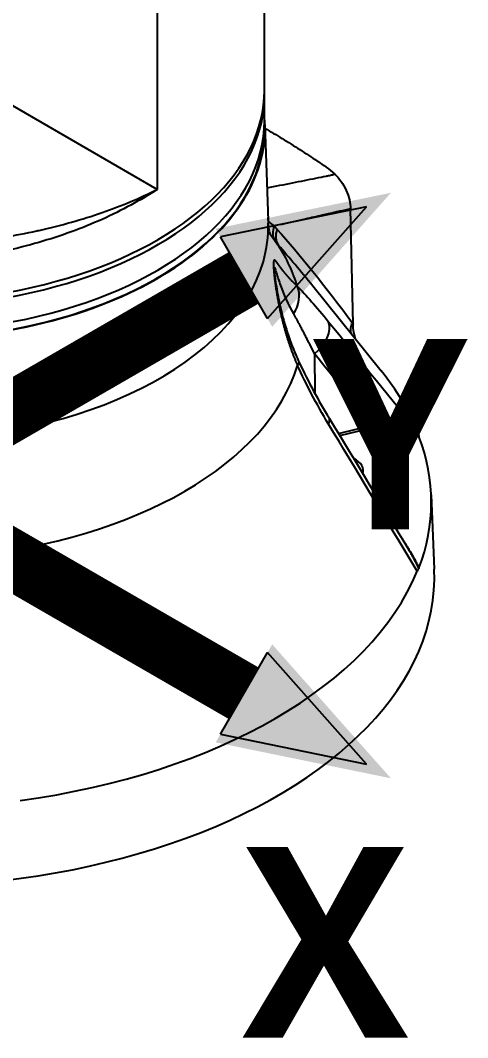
# Model space of a CAD drawing. Header units: millimetres. Extents: x 0 to 4378, y 0 to 2376.
# Drawn here: x 2728.4 to 2800.5, y 1009.6 to 1173.6 of the extents above; entities that cross this region are included whole.
import ezdxf

# ---------------------------------------------------------------- set-up
doc = ezdxf.new("R2010")
doc.units = ezdxf.units.MM
doc.header["$LTSCALE"] = 0.2
doc.layers.add('01_Object Line', color=4, linetype='Continuous')
doc.layers.add('07_Special Line2', color=76, linetype='Continuous')
doc.layers.add('14_Mark', color=7, linetype='Continuous', true_color=0xe03c31)
doc.styles.add('Rainbow-5.0 Style', font='malgunsl.ttf')

# ---------------------------------------------------------------- blocks, each defined once
blk = doc.blocks.new('A$C990c551b_1')
for p, q in [((41.71930008755044, 163.9650476087263), (41.71930008755044, 112.3624636942914)), ((58.99999999760985, 128.284147022634), (58.99999999760985, 163.2701243309712)), ((41.71930008687741, 112.3624636932727), (-2.969848483920941, 138.1637556504793)), ((58.99999999761167, 123.3851675370679), (58.99999999761167, 127.4676504417075)), ((58.99999999761167, 123.3851675370679), (58.99999999761167, 122.1604226656746)), ((59.08152003171563, 122.7921335498904), (59.5781930036992, 107.3081545769091)), ((68.92794754395891, 108.3145250352682), (68.92794754395891, 108.3145839237513)), ((69.28150093455224, 108.3952659371062), (69.28150093455224, 108.3953246554229)), ((71.33211059999667, 108.8676945939878), (71.33211059999667, 108.8676368354027)), ((71.40533390469682, 108.8846961279996), (71.40533390469682, 108.884638386633)), ((73.3187667793436, 90.67373655962001), (72.88828393985386, 109.2296516662645)), ((59.56093597448216, 107.8461493795367), (59.59169331633802, 106.8872769193331)), ((66.84048245095619, 107.8418147587618), (66.84031261529708, 107.8417167040971)), ((68.11477474552521, 108.1295681747724), (68.11477474552521, 108.1296274497727)), ((66.700561183221, 96.92188983690721), (66.700561183221, 96.91272110625869)), ((66.80395053378015, 96.78484914618457), (77.85347397820988, 83.10836418560939)), ((73.16780081008619, 90.86783025234035), (73.27887333335275, 90.71861576351148)), ((73.33475470541634, 89.9845723340768), (73.3187667793436, 90.67373655962001)), ((67.05978453600255, 85.86284775418608), (67.1368478305294, 79.47637642252812)), ((67.15049613852352, 78.34529932199075), (67.15050255187452, 78.34476782799902)), ((70.9233974415929, 73.02883422606101), (76.426252343741, 74.34384642216901)), ((71.14948474939774, 72.6559783711964), (76.54101840602743, 73.94534375979129)), ((85.8908081350346, 63.12358029894676), (86.40380490755615, 51.13265336317272))]:
    blk.add_line(p, q)
for centre, major_axis, ratio, start_param, end_param in [((-2.390152076259255e-09, 128.284147022634), (59.00000000000002, 4.421463195569687e-14), 0.5773502691896266, 4.101409425193822, 6.283185307179586), ((-2.387423592153937e-09, 127.4676504417075), (59, 4.129509234562789e-14), 0.5773502691896264, 4.084224324664948, 6.295170454809195), ((-2.387423592153937e-09, 123.3851675370679), (59, 6.632194793354529e-14), 0.5773502691896263, 3.998893437925773, 6.283185307179583), ((-2.387423592153937e-09, 123.3851675370679), (59, 3.316097396677264e-14), 0.5773502691896263, 3.998893437925778, 6.283185307179585), ((-2.384695108048618e-09, 122.1604226656709), (59.09165072549224, 1.249000902703301e-15), 0.5773502691896264, 4.745744571991546, 6.338887980494307), ((-2.387423592153937e-09, 122.1604226656746), (59, 6.632194793354529e-14), 0.5773502691896263, 3.973424453184697, 6.283185307179583), ((-75.63831595676857, 228.2460629150373), (164.5503253475373, -100.6016185072864), 0.3513291671137301, 5.967917809769228, 5.973856203874179), ((-2.384695108048618e-09, 113.1793488373805), (37.71289025079472, -1.873501354054952e-15), 0.5773502691896264, 6.153864689500096, 6.153883755703585), ((-2.384695108048618e-09, 113.5872085659321), (38.23469994447731, -6.245004513516505e-16), 0.5773502691896264, 6.146290285843421, 6.146308970769912), ((-2.384695108048618e-09, 97.25727694737725), (41.00000000000003, -3.747002708109904e-15), 0.5773502691896263, 0.54170902901246, 0.5417161633592267), ((-2.384695108048618e-09, 106.2501111650199), (59.60191148938173, -1.186550857568136e-14), 0.5773502691896262, 6.121673732729515, 6.301702608108857), ((64.75601753495903, 108.5162905145335), (-0.6250000000000759, 1.082531754730505), 0.577350269189711, 2.555310662256655, 2.555434322968887), ((64.93279423025524, 108.6183525871493), (-0.6250000000000802, 1.082531754730504), 0.5773502691897099, 2.712241487906534, 2.712438817568266), ((64.93279423025524, 108.6183525871493), (0.6250000000001407, -1.082531754730469), 0.5773502691897112, 0.07044316755991886, 0.07063994093674175), ((65.07421558649185, 108.7000022452412), (-1.15000000000038, 1.991858428703992), 0.577350269189712, 3.952993627391289, 3.953024977595631), ((63.19903909949062, 105.6702705111202), (-2.368057520806565, -1.841820723673035), 0.8707625815949879, 5.263420157259634, 6.210688190394038), ((63.67077750437784, 105.1066824793888), (-2.228162937676327, -2.008803107117672), 0.8804475843306652, 5.199810599058374, 6.167757210468062), ((82.56830777377036, 136.9198291132561), (-18.18327219671777, -36.02230437940558), 0.4974367003087719, 6.048828480892969, 6.087912006302894), ((-9.949872037395835e-10, 90.34651612406742), (65.2556036758463, -2.882082072996894e-09), 0.5773502691845882, 0.1694651587047495, 0.3520318025691802), ((-2.384695108048618e-09, 106.2501111650199), (59.60191148938174, -3.903127820947816e-15), 0.5773502691896264, 4.737196531584993, 6.121673732729576), ((55.74040607482857, 103.3111248111163), (-5.750000000001837, 9.959292143519994), 0.5773502691897143, 4.120411974511147, 4.120869733367883), ((60.09072566902159, 94.18795755490646), (3.558077643425916, 3.512845496655), 0.7992260030788759, 4.95892938314006, 5.982419586326179), ((65.1470230525465, 88.4220775341746), (3.876821022111229, 3.157571655954836), 0.638680609525613, 4.685765155452684, 6.08070992039207), ((77.87711637270513, 91.98797266994006), (0.7157014972402387, 7.510516511066641), 0.6063612219215724, 1.79805447897329, 1.81461233279218), ((75.92485365030552, 89.8810906888175), (2.407278070103636, 1.790254812365582), 0.8674130684955645, 2.14051250422636, 2.169895775907595), ((-2.383785613346845e-09, 90.34651612197922), (65.25560367725441, -6.95693502805739e-13), 0.57735026918966, 4.881854139064613, 6.11372014849999), ((60.09072566902614, 82.31544204038073), (4.522968020533188, 2.131375209865789), 0.1368333204227479, 5.851521580301119, 6.283181388753501), ((60.09072566902614, 82.31544204038073), (4.522968020533188, 2.131375209865782), 0.1368333204227478, 6.283181388753508, 6.283188024149917), ((-2.895831130445004e-09, 62.14187100592244), (85.90660579782268, 1.048518771806783e-09), 0.5773502691691041, 0.2304668600220143, 0.4364521633767255), ((65.1470221143527, 72.91231069277637), (4.274898243904696, 2.593309471739847), 0.3496061413241971, 5.797005562061605, 6.282673212208917), ((65.1470221143527, 72.91231069277637), (4.274898243904696, 2.593309471739845), 0.3496061413241973, 6.282673212208917, 6.283178610191731), ((76.5410184060147, 74.19029273412889), (0.0697763458661255, -0.2917726196938434), 0.3124597141032794, 4.085306424348756, 5.629921726318248), ((57.50403603394625, 89.22284776734159), (23.2475358955843, -12.47741501040138), 0.4066503388549594, 5.854651302965049, 6.034691681007659), ((78.78959547230806, 75.04856021943488), (0.1491496718644733, -0.2602887106275019), 0.5751710345635384, 4.176187302726029, 5.499655134980298), ((-2.392880560364574e-09, 67.04690345304698), (79.92684109453387, 3.747002708109903e-15), 0.5773502691896261, 6.125546814293081, 6.452078620926315), ((-2.384695108048618e-09, 60.53964858603285), (83.02486869795035, -1.498801083243961e-14), 0.5773502691896264, 0.3126054539227913, 0.3126426275408173), ((79.98687268611502, 75.18747871021333), (-0.170500032215141, -0.246839500513776), 0.7301919388112104, 5.156942144711118, 5.894525057560426), ((-2.393790055066347e-09, 66.60940941001536), (81.07590775921345, -3.747002708109903e-15), 0.5773502691896264, 6.106072863849038, 6.463545499565211), ((-2.385604602750391e-09, 61.89871787867742), (85.91700522227777, 5.495603971894526e-14), 0.5773502691896238, 6.067398895277222, 6.498971719082238), ((70.71067811627017, 67.0469034530579), (4.250000000000004, -4.683753385137379e-16), 0.5773502691896263, 6.069624736309479, 7.169765961531988), ((-2.384695108048618e-09, 49.90047525356931), (-86.43015846101655, 3.122502256758252e-16), 0.5773502691896263, 6.258490084264037, 9.449473183684935), ((9.713403414934874e-10, 62.14187100997515), (85.9066057923628, -6.874520952493413e-09), 0.5773502692629636, 4.942855839781838, 6.052718447893233)]:
    blk.add_ellipse(centre, major_axis=major_axis, ratio=ratio, start_param=start_param, end_param=end_param)
for points, knots in [([(59.10077278365588, 122.1919212276116), (60.01713601147094, 121.661747159138), (60.93361869382716, 121.1168298398588), (61.84992176042851, 120.5582105011781), (62.79947268940759, 119.9793217783008), (63.74883054267957, 119.3857198757469), (64.69639265319165, 118.7794380527266), (64.70528493398524, 118.7737484750687), (64.71417705337626, 118.7680577835345), (64.72306901288903, 118.762365978022), (65.65898131251743, 118.1632819650767), (66.59356845515867, 117.5443809216522), (67.52844941276362, 116.9300201625301), (67.54770459477731, 116.9173665426788), (67.56695546953142, 116.9047177639222), (67.58620234952559, 116.8920738410234), (68.51031167734072, 116.2849953382101), (69.4341989730965, 115.6619448114361), (70.34263064550396, 114.8202920906806)], [0.5036687222592025, 0.5036687222592025, 0.5036687222592025, 0.5036687222592025, 0.6246396587464345, 0.6246396587464345, 0.6246396587464345, 0.75, 0.75, 0.75, 0.7511764287981537, 0.7511764287981537, 0.7511764287981537, 0.875, 0.875, 0.875, 0.877550319783114, 0.877550319783114, 0.877550319783114, 1, 1, 1, 1]), ([(70.34263064743573, 114.8202920888907), (70.70598656501807, 114.4835942130376), (71.05194617709185, 114.0811514296729), (71.68305735064587, 113.1884954942143), (71.96754644211069, 112.6907902961539), (72.41532884589196, 111.6796683942739), (72.58163119451092, 111.1677824098369), (72.8102468700472, 110.1756743707301), (72.8751228098954, 109.6855063644616), (72.888174075606, 109.229686539984)], [-0.6621411955046085, -0.6621411955046085, -0.6621411955046085, -0.6621411955046085, -0.500004661764362, -0.500004661764362, -0.330185761901586, -0.330185761901586, -0.1648010392819811, -0.1648010392819811, -7.303728316256653e-06, -7.303728316256653e-06, -7.303728316256653e-06, -7.303728316256653e-06]), ([(59.40837904352156, 112.6023434893723), (60.8105273947549, 112.8775496486851), (62.19184873443555, 113.1500377031407), (63.55221991215603, 113.4197566754665), (64.82405304469285, 113.6719213280958), (66.07757892907466, 113.9216654245902), (67.3127047722719, 114.168936171096), (67.86251266680938, 114.2790070673218), (68.40867386000355, 114.3885875389497), (68.95118113715944, 114.4976724770968), (69.03351001309056, 114.5142267994379), (69.11587648776731, 114.5306625225348), (69.19845828347752, 114.5468187963488), (69.41505903991674, 114.5891944930663), (69.62835750500017, 114.6339864157344), (69.84267497843302, 114.6771594112761)], [0.1899811263734195, 0.1899811263734195, 0.1899811263734195, 0.1899811263734195, 0.5039546104364107, 0.5039546104364107, 0.5039546104364107, 0.7974935256304067, 0.7974935256304067, 0.7974935256304067, 0.9281603834382046, 0.9281603834382046, 0.9281603834382046, 0.9479898972121645, 0.9479898972121645, 0.9479898972121645, 1, 1, 1, 1]), ([(41.71930008762229, 112.362463694546), (38.99573942216011, 110.587107200452), (36.01279580448318, 108.9646436010153), (32.79886064771017, 107.5235373346513), (29.6071513994284, 106.0923970117328), (26.14654486962718, 104.827642546843), (22.59683805827717, 103.8015531539822), (19.03477180992559, 102.7718911034681), (15.36386825888349, 101.9667512712622), (11.58442441449915, 101.3833174612373), (7.804980570114822, 100.7998836512124), (3.902240838246144, 100.4451592623009), (0.05819792412785318, 100.3297449924721), (-3.787774734794766, 100.2142727836253), (-7.616840552129361, 100.3310185570081), (-11.42837630629037, 100.6828742674261), (-15.23608712877922, 101.0343768855164), (-18.94795770203564, 101.6172921499528), (-22.49764367695389, 102.4099816482849), (-24.33385506274408, 102.820030732204), (-26.13917691514143, 103.2894397622949), (-27.90142520876907, 103.8154801658384)], [0, 0, 0, 0, 0.06271685863167983, 0.06271685863167983, 0.06271685863167983, 0.125, 0.125, 0.125, 0.1875, 0.1875, 0.1875, 0.25, 0.25, 0.25, 0.312531375573317, 0.312531375573317, 0.312531375573317, 0.375, 0.375, 0.375, 0.4073142949087501, 0.4073142949087501, 0.4073142949087501, 0.4073142949087501]), ([(-24.24656182566923, 105.9256058661776), (-24.07727291821629, 105.8847968889168), (-23.90772717033269, 105.8444556860559), (-23.7379349627081, 105.8045842762367), (-23.61844453374761, 105.7765249681579), (-23.49882345268634, 105.7486963217343), (-23.37907526893559, 105.7210991294633), (-19.69582743116189, 104.8722570377868), (-15.84040404121879, 104.22909368416), (-11.89410592284821, 103.8096934084424), (-8.147712517079526, 103.4115383831013), (-4.390295260437597, 103.2193055634925), (-0.6316899501280204, 103.2209569709958), (-0.4517063025177777, 103.2210360498866), (-0.2717113978969792, 103.2215597695176), (-0.09170659882147447, 103.222526889389), (3.651992420405804, 103.2426408292595), (7.440971465987786, 103.4601713094162), (11.10737674396478, 103.8568158623639), (11.27601774397135, 103.8750600358762), (11.44440197466793, 103.8936843730189), (11.61251265036572, 103.9126869813626), (15.27501151373963, 104.3266822922524), (18.82487791247149, 104.9152222651246), (22.26325079665185, 105.6669970439398), (22.39323129737386, 105.6954163182527), (22.52309626907936, 105.7240788926756), (22.65284387975044, 105.7529842372751), (26.1788673582023, 106.5385164192194), (29.61944066366505, 107.5100452698935), (32.80578453565067, 108.6155455382541), (35.99005966148798, 109.7203280562608), (38.96712596533689, 110.9747193496223), (41.71930008762229, 112.362463694546)], [0.6220861935830111, 0.6220861935830111, 0.6220861935830111, 0.6220861935830111, 0.625, 0.625, 0.625, 0.6270505768995198, 0.6270505768995198, 0.6270505768995198, 0.6901227897282368, 0.6901227897282368, 0.6901227897282368, 0.75, 0.75, 0.75, 0.7528672653347984, 0.7528672653347984, 0.7528672653347984, 0.8125, 0.8125, 0.8125, 0.8152428838997834, 0.8152428838997834, 0.8152428838997834, 0.875, 0.875, 0.875, 0.8772589928824207, 0.8772589928824207, 0.8772589928824207, 0.9386494254297342, 0.9386494254297342, 0.9386494254297342, 1, 1, 1, 1]), ([(72.888174075606, 109.229686539984), (72.30456374178902, 109.0940722004962), (71.72082436182791, 108.957753379178), (71.13730097432745, 108.8225068283355), (70.93940733786076, 108.7766398890817), (70.74153610540907, 108.7308810870236), (70.54368742739825, 108.685229970215), (70.12909682207464, 108.5895683547715), (69.71460131881668, 108.4943666355612), (69.30019603815708, 108.3995996082231), (68.98445922103019, 108.3273962822132), (68.66877477783237, 108.2554452934419), (68.35314099006973, 108.1837374063616), (67.44483959187164, 107.9773831546263), (66.53695468067053, 107.7730349765188), (65.62944562779921, 107.5704831301227), (65.28605664465249, 107.4938402885455), (64.94272113255647, 107.41745328869), (64.59943747452508, 107.3413140562989), (63.34890800751418, 107.0639505655781), (62.09906164118001, 106.7898558607667), (60.84981112265541, 106.5185935000627), (60.76411478365662, 106.4999853899353), (60.67842120123896, 106.4813906310374), (60.59285048624861, 106.4627736092516)], [0, 0, 0, 0, 0.1421652837245261, 0.1421652837245261, 0.1421652837245261, 0.190378612578461, 0.190378612578461, 0.190378612578461, 0.2914093265324066, 0.2914093265324066, 0.2914093265324066, 0.368384977048041, 0.368384977048041, 0.368384977048041, 0.5898983057888376, 0.5898983057888376, 0.5898983057888376, 0.673715912312036, 0.673715912312036, 0.673715912312036, 0.979050536781829, 0.979050536781829, 0.979050536781829, 0.9999959429263706, 0.9999959429263706, 0.9999959429263706, 0.9999959429263706]), ([(59.59169331633802, 106.8872769193331), (59.5995635021809, 106.6419207212384), (59.62107035641384, 106.4019167111546), (59.68261581275328, 105.9661775916829), (59.72255484410198, 105.770577323121), (59.80289919703682, 105.4511640854216), (59.84316886867236, 105.3274128578705), (59.89608228075122, 105.181992597034), (59.91195388321285, 105.1473833270538), (59.91195388321285, 105.1473833270538)], [5.516304444711264, 5.516304444711264, 5.516304444711264, 5.516304444711264, 5.579154256029077, 5.579154256029077, 5.64200406734689, 5.64200406734689, 5.704853878664703, 5.704853878664703, 5.757961385484811, 5.757961385484811, 5.757961385484811, 5.757961385484811]), ([(60.5693919174546, 99.46147412908613), (60.56806600165328, 99.50282398445415), (60.56732741952601, 99.54071831161127), (60.56631883920727, 99.8813286460936), (60.61807018057152, 99.81284164484532), (60.75062968060138, 99.46580684470246), (60.8328326806768, 99.19306615261303), (61.11267610926734, 98.28848005366308), (61.33891754175511, 97.57837709210798), (62.13038281219815, 95.39821420252338), (62.80931012534529, 93.85003038674768), (63.68174013323733, 92.28754737319105)], [0.4930643512770158, 0.4930643512770158, 0.4930643512770158, 0.4930643512770158, 0.5, 0.5, 0.5625, 0.5625, 0.624999999999999, 0.624999999999999, 0.749999999999999, 0.749999999999999, 1, 1, 1, 1]), ([(60.56939191740094, 99.4614741307596), (60.56993466147196, 99.44454817757287), (60.57108441213677, 99.41671158277313), (60.57512452430456, 99.34263189196645), (60.57825448982385, 99.29378075529166), (60.58774076003283, 99.16476089894422), (60.59494514782091, 99.0788936759891), (60.61597218063616, 98.85205248733837), (60.63141524044204, 98.70375337466612), (60.67716210740673, 98.29949526599376), (60.71085652933925, 98.03464757369511), (60.81641433531695, 97.26907101336838), (60.89677789204325, 96.75841799027694), (61.16714376588243, 95.19839697333373), (61.38407028048459, 94.14555254163861), (62.23709833268367, 90.57356280160457), (63.0308936669353, 88.08210944515668), (64.22795596901142, 85.28535277471383), (64.41707395604953, 84.86404035186206), (64.6136928971573, 84.44681893174857)], [0, 0, 0, 0, 0.02027407279038498, 0.02027407279038498, 0.04346717392888565, 0.04346717392888565, 0.07605452321130637, 0.07605452321130637, 0.125548161245528, 0.125548161245528, 0.208131127264299, 0.208131127264299, 0.3631018310004368, 0.3631018310004368, 0.684164044586016, 0.684164044586016, 1.466210948885484, 1.466210948885484, 1.606267398505706, 1.606267398505706, 1.606267398505706, 1.606267398505706]), ([(72.98246609918533, 89.15127989326356), (72.9141590508898, 89.43979262370704), (72.89455284224277, 89.74616824957047), (72.93394350788549, 90.05014588995982), (72.97070941705442, 90.33386829306983), (73.052875714131, 90.6120072018457), (73.16780083354843, 90.86783024457691)], [0.4226079608245724, 0.4226079608245724, 0.4226079608245724, 0.4226079608245724, 0.7212539650080358, 0.7212539650080358, 0.7212539650080358, 1, 1, 1, 1]), ([(73.68129708360902, 88.27226535326554), (73.65647109839483, 88.35005491202901), (73.63320942257633, 88.42821508408088), (73.53727361204255, 88.77052178891608), (73.47860640843282, 89.03741362659275), (73.35187343444704, 89.75279518720345), (73.30696795816039, 90.19531558131712), (73.28494710196901, 90.59601586875215)], [1.21230792864952, 1.21230792864952, 1.21230792864952, 1.21230792864952, 1.23739034584097, 1.23739034584097, 1.321764990340471, 1.321764990340471, 1.465056133795449, 1.465056133795449, 1.465056133795449, 1.465056133795449]), ([(76.42625271701036, 74.34384651154687), (76.5454143123261, 74.36954167571821), (76.70241596829874, 74.40492812447337), (77.08780588553509, 74.50744318799843), (77.34631981625716, 74.58526657157927), (78.02968618415616, 74.82620376333944), (78.3590544891922, 74.98615836469253), (78.58469396355576, 75.10778972617118)], [0, 0, 0, 0, 0.249999999999997, 0.249999999999997, 0.499999999999994, 0.499999999999994, 0.9999999897108722, 0.9999999897108722, 0.9999999897108722, 0.9999999897108722]), ([(78.58469396355576, 75.10778972617118), (78.79918209859352, 75.22339830678538), (78.96899860743724, 75.29287967849814), (79.19032122080444, 75.31984220802406), (79.41164383417163, 75.34680473755361), (79.59474306798438, 75.30557506335026), (79.75082698574079, 75.19372119816398)], [0, 0, 0, 0, 0.5, 0.5, 0.5, 1, 1, 1, 1]), ([(79.7508269858281, 75.19372119810578), (80.22345090996532, 74.85502464821548), (80.66686957547608, 74.54328054083453), (81.07943100280136, 74.26070193039413), (81.2857117164649, 74.11941262517212), (81.48431025694026, 73.98540532113839), (81.67516087907097, 73.85872664915587), (81.77328105338165, 73.79359857549571), (81.87760510306634, 73.72494660250231), (81.98054131081517, 73.65759127835918), (82.07782324807886, 73.59393577208539), (82.1739410794653, 73.53140193576837), (82.2626616724474, 73.47380127925499), (82.56130785101232, 73.27990924842743), (82.79025530619037, 73.13293291843729), (83.02265159458238, 72.99910485495639), (83.0744381658169, 72.96928296498663), (83.12646860723726, 72.93996687795152), (83.17923810580578, 72.91115331332912), (83.46881485575523, 72.75303662423539), (83.71254145449893, 72.64727497487911), (83.90362817484129, 72.58867693823413)], [0, 0, 0, 0, 0.25, 0.25, 0.25, 0.375, 0.375, 0.375, 0.4392650343597297, 0.4392650343597297, 0.4392650343597297, 0.5, 0.5, 0.5, 0.7044425627018706, 0.7044425627018706, 0.7044425627018706, 0.75, 0.75, 0.75, 0.9999999997526038, 0.9999999997526038, 0.9999999997526038, 0.9999999997526038]), ([(83.92444600818635, 72.51975700939511), (83.82074602724424, 72.54735017613712), (83.70425029794569, 72.58838956585896), (83.57510548554274, 72.64298466326), (83.51053300508647, 72.67028224335081), (83.44280174413689, 72.70097220056778), (83.37190406582977, 72.7350432472449), (83.30100638752265, 72.76911429392203), (83.20767668963526, 72.81679522545892), (83.1496231058336, 72.84741920667511), (83.12221130739727, 72.86187926831917), (83.09368881890077, 72.87715083061994), (83.06409112728397, 72.89318996124348), (82.96832294225896, 72.945087198681), (82.86072552188853, 73.00579878782082), (82.74169308931596, 73.07498481485527), (82.58587301969055, 73.16555316935046), (82.39072556648716, 73.28293202134955), (82.21458267946764, 73.39132825200068), (82.14728186437787, 73.43274437046057), (82.07892823974726, 73.47515116537397), (82.00958830932268, 73.51847007631295), (81.35300921396629, 73.92865640304808), (80.60320872668672, 74.4238409373138), (79.76078712218896, 75.00622738365928)], [1.43745142533264e-07, 1.43745142533264e-07, 1.43745142533264e-07, 1.43745142533264e-07, 0.125, 0.125, 0.125, 0.1875, 0.1875, 0.1875, 0.25, 0.25, 0.25, 0.2795113116207419, 0.2795113116207419, 0.2795113116207419, 0.375, 0.375, 0.375, 0.5, 0.5, 0.5, 0.547760099930063, 0.547760099930063, 0.547760099930063, 1, 1, 1, 1]), ([(83.63522269747409, 73.47169093345292), (83.68136072868128, 73.35816267998598), (83.72727111884706, 73.22544023298542), (83.81758906266896, 72.92698151322111), (83.86137285960467, 72.76330710282491), (83.90355079277288, 72.58899675742578)], [-0.1213984442142584, -0.1213984442142584, -0.1213984442142584, -0.1213984442142584, -0.06074723058638142, -0.06074723058638142, -6.147975064454969e-05, -6.147975064454969e-05, -6.147975064454969e-05, -6.147975064454969e-05]), ([(83.90362817484129, 72.58867693823413), (83.90682338180704, 72.57539266096865), (83.91014004946373, 72.56323118091677), (83.91714397325632, 72.54005720116402), (83.9208310269778, 72.52928306784088), (83.92444483283543, 72.51975818282517)], [-0.009683736137292032, -0.009683736137292032, -0.009683736137292032, -0.009683736137292032, -0.005063892393931249, -0.005063892393931249, -9.827162458649408e-07, -9.827162458649408e-07, -9.827162458649408e-07, -9.827162458649408e-07]), ([(81.17221310377681, 56.10700465306581), (81.36800856111586, 55.80633383821987), (81.5568666457184, 55.51218959153994), (81.73880363995886, 55.22462091713533), (81.8309066275433, 55.07904341016183), (81.9212428797473, 54.93513908118257), (82.00979659043514, 54.7929505753491), (82.01532787804535, 54.78406912346691), (82.02085247105788, 54.77519391438545), (82.02637032583334, 54.76632497363607), (82.12022683696523, 54.61546782530422), (82.19563655140337, 54.49343209105427), (82.30194700917855, 54.31949278241154), (82.6060606555593, 53.82191880421306), (82.85374541245801, 53.40067491961963), (83.06310175638555, 53.0256738900498), (83.14648819497779, 52.8763113260211), (83.22420935507944, 52.7342323581106), (83.29688254759458, 52.59735896440179), (83.42444857002283, 52.35709988389135), (83.51692207581073, 52.17615083090641), (83.61994419773328, 51.9610570113291), (83.72296619665121, 51.74596344855672), (83.82456671464024, 51.51821101303358), (83.9244460081909, 51.27768175341043)], [0.2587979745938153, 0.2587979745938153, 0.2587979745938153, 0.2587979745938153, 0.375000000000003, 0.375000000000003, 0.375000000000003, 0.4338256046988476, 0.4338256046988476, 0.4338256046988476, 0.437500000000003, 0.437500000000003, 0.437500000000003, 0.500000000000003, 0.500000000000003, 0.500000000000003, 0.6787886469182824, 0.6787886469182824, 0.6787886469182824, 0.750000000000004, 0.750000000000004, 0.750000000000004, 0.875000000000002, 0.875000000000002, 0.875000000000002, 0.9999998507560783, 0.9999998507560783, 0.9999998507560783, 0.9999998507560783]), ([(83.90362123641444, 51.24089008757437), (83.71110848000535, 51.7035011216758), (83.46391250788292, 52.20429866892664), (83.16882630827331, 52.74341149091924), (83.11781432754196, 52.83660870896711), (83.06961672296165, 52.92337888857583), (83.02248737009086, 53.00756626774455), (82.9333017973122, 53.16687886540603), (82.84756095276498, 53.31700009556516), (82.75114173512793, 53.4832851446954), (82.61431418489337, 53.71925859968906), (82.46197917115569, 53.97668427665485), (82.2934439390865, 54.25518674024352)], [3.003665332724272e-06, 3.003665332724272e-06, 3.003665332724272e-06, 3.003665332724272e-06, 0.249999999999998, 0.249999999999998, 0.249999999999998, 0.2932173445480433, 0.2932173445480433, 0.2932173445480433, 0.374999999999997, 0.374999999999997, 0.374999999999997, 0.4910569507960592, 0.4910569507960592, 0.4910569507960592, 0.4910569507960592]), ([(83.90362817483401, 51.24087341441191), (83.86152396678335, 51.21082968461269), (83.81781881298048, 51.16140732172062), (83.72748305158893, 51.01849983314241), (83.68146766664813, 50.92584299929877), (83.63522271060538, 50.81205160881655)], [-0.1212578700931321, -0.1212578700931321, -0.1212578700931321, -0.1212578700931321, -0.06073354852172358, -0.06073354852172358, -1.219072446210944e-08, -1.219072446210944e-08, -1.219072446210944e-08, -1.219072446210944e-08]), ([(83.92444483284089, 51.27768275331618), (83.92083138214275, 51.26817340763228), (83.91714469908129, 51.25983357096266), (83.91014076577903, 51.24745649052784), (83.90682372809897, 51.24311581760048), (83.90362817483401, 51.24087341441191)], [-0.009677244761738769, -0.009677244761738769, -0.009677244761738769, -0.009677244761738769, -0.004619380211359617, -0.004619380211359617, -3.186487172581863e-06, -3.186487172581863e-06, -3.186487172581863e-06, -3.186487172581863e-06])]:
    blk.add_open_spline(points, degree=3, knots=knots)
for points in [[(59.5781930036992, 107.3081545769091), (59.88072819168519, 106.9958501867732), (60.21723156591361, 106.7099773038062), (60.59280076175128, 106.4627627910304)], [(60.72103368514581, 103.9826471092529), (60.42520046486243, 104.3671091663346), (60.14984781362728, 104.775740038589), (59.8898349042538, 105.201023695663)], [(60.59280081890211, 106.4627627199006), (60.74603079380904, 106.2657557929779), (60.9033899645583, 106.0779274214729), (61.06454355101414, 105.8991792026209)], [(61.06454355101414, 105.8991792026209), (64.6564551363017, 101.9151052981033), (68.73933272377872, 96.83134582404455), (73.3187667793436, 90.67373655962001)], [(66.80635815212918, 96.78126655468077), (64.84867334148475, 99.20407965186314), (62.99816875552278, 101.3900058817526), (61.25374333451236, 103.337188910562)], [(64.32082443615491, 96.70065794263792), (65.71485632466192, 95.31937292082148), (67.37183872225614, 93.43992877531127), (69.35019130691853, 91.01722490770408)], [(69.35019132261004, 91.0172248677045), (73.626835493199, 85.78001768271861), (78.38838823471087, 79.93149666448153), (83.63522263894174, 73.47169077404396)], [(76.42625271701036, 74.34384651154687), (73.30679084932308, 78.18570549640572), (70.1850662012157, 82.02567626692326), (67.05984007456027, 85.86277972027528)], [(69.35019130972796, 74.50679664383642), (67.3739721565471, 77.78223563621577), (65.71679947338544, 80.95844108881283), (64.3208244361249, 83.99237430125504)], [(64.61369483230737, 84.44681482514352), (66.09408242216978, 81.30506719816913), (67.72703201295735, 78.29965297681338), (69.42192664230424, 75.50561028445372)], [(69.43555013178775, 75.48197865425391), (73.7269508058489, 68.4078106877605), (78.01176465849585, 61.33180208218619), (82.29275815337587, 54.2547707763224)], [(83.63522265419033, 50.81205146206412), (78.39114950698786, 59.51574982032616), (73.6296052591697, 67.41398082667729), (69.35019130972796, 74.50679664383642)], [(78.78959364356251, 74.80361797352089), (79.12786196701745, 75.03495193887284), (79.47679262741804, 75.19049973658548), (79.76078712218805, 75.00622738365928)]]:
    blk.add_open_spline(points, degree=3)
blk.add_rational_spline([(64.32082444438674, 96.70065792363312), (63.19998535479317, 97.76304548500775), (62.35299408501942, 98.76381616533399), (61.38182058057009, 100.0582110171454), (61.10815352323971, 100.4627263898619), (60.77342694234176, 100.8667007783442), (60.67588392987727, 100.9680642416242), (60.51943228132586, 100.9453414103591), (60.45891014755944, 100.8040788798426), (60.46103557509377, 99.81696981860296), (60.52267959621986, 99.0650169843575), (60.68215015805981, 97.61204475365957), (60.78248438164519, 96.87391846575338), (61.11812530664974, 94.71246183162293), (61.391605578694, 93.31304118396656), (62.36111349946623, 89.18590381146714), (63.20319189094971, 86.53325025470986), (64.32082444438947, 83.99237430864014)], [0.999999998671371, 0.999999999009248, 0.999999999295963, 0.999999999631923, 0.999999999728595, 0.999999999846662, 0.999999999881044, 0.999999999935934, 0.999999999956991, 0.999999999956251, 0.9999999999348, 0.999999999878839, 0.999999999843468, 0.999999999725077, 0.999999999628498, 0.999999999293235, 0.999999999008221, 0.999999998671371], degree=3, knots=[0, 0, 0, 0, 0.25, 0.25, 0.375, 0.375, 0.4375, 0.4375, 0.5, 0.5, 0.5625, 0.5625, 0.625, 0.625, 0.75, 0.75, 1, 1, 1, 1])
blk.add_rational_spline([(63.68174014029955, 92.28754738366115), (64.73694246490777, 90.3977273509372), (65.86983908617185, 88.21400436372642), (67.05978453406169, 85.86284791202343)], [1.00000000000173, 1.00000000000218, 1.00000000000265, 1.00000000000316], degree=3)
blk = doc.blocks.new('Blk$A46N0-6W24B')
at = {"layer": '07_Special Line2'}
blk.add_hatch(color=256, dxfattribs=at).paths.add_polyline_path([(41.63336265705811, 24.38859702042191), (26.9113045007075, 21.37594973920659), (31.66330450070745, 13.14524430163965)])
at = {"layer": '14_Mark'}
blk.add_hatch(color=256, dxfattribs=at).paths.add_polyline_path([(41.63336265705539, -24.76740297957394), (31.66330450070609, -13.52405026078986), (26.91130450070659, -21.7547556983568)])
at = {"layer": '07_Special Line2'}
for p, q in [((39.57568629766956, 23.20059702042636), (27.30730450071223, 20.69005761941298)), ((31.26730450071091, 13.83113642144053), (39.57568629766956, 23.20059702042636)), ((31.26730450071091, 13.83113642144053), (27.30730450071223, 20.69005761941298))]:
    blk.add_line(p, q, dxfattribs=at)
at = {"layer": '07_Special Line2', "const_width": 4.999999999999999}
blk.add_lwpolyline([(29.28730450071043, 17.26059702042676), (-0.936982091367554, -0.1894029795739698)], dxfattribs=at)
at = {"layer": '14_Mark'}
for p, q in [((27.30730450071223, -21.06886357856183), (31.26730450071091, -14.20994238058893)), ((39.57568629766956, -23.5794029795743), (31.26730450071091, -14.20994238058893)), ((27.30730450071223, -21.06886357856183), (39.57568629766956, -23.5794029795743))]:
    blk.add_line(p, q, dxfattribs=at)
at = {"layer": '14_Mark', "const_width": 4.999999999999999}
blk.add_lwpolyline([(29.28730450071134, -17.63940297957515), (-0.936982091367554, -0.1894029795744245)], dxfattribs=at)
at = {"layer": '07_Special Line2', "insert": (35.08044783989999, 4.127631453307458), "char_height": 16, "attachment_point": 4, "style": 'Rainbow-5.0 Style'}
blk.add_mtext('{\\fMalgun Gothic Semilight|b1|i0|c129|p50;Y}', dxfattribs=at)
at = {"layer": '14_Mark', "insert": (29.17398102961079, -38.5433293377564), "char_height": 16, "attachment_point": 4, "style": 'Rainbow-5.0 Style'}
blk.add_mtext('{\\fMalgun Gothic Semilight|b1|i0|c129|p50;X}', dxfattribs=at)

msp = doc.modelspace()

# ---------------------------------------------------------------- block references
at = {"xscale": 1.92, "yscale": 1.92, "zscale": 1.92}
msp.add_blockref('Blk$A46N0-6W24B', (2708.215285844453, 1098.999435537107), dxfattribs=at)
at = {"layer": '01_Object Line'}
msp.add_blockref('A$C990c551b_1', (2708.753027773546, 1034.021405449555), dxfattribs=at)

doc.saveas('drawing.dxf')
